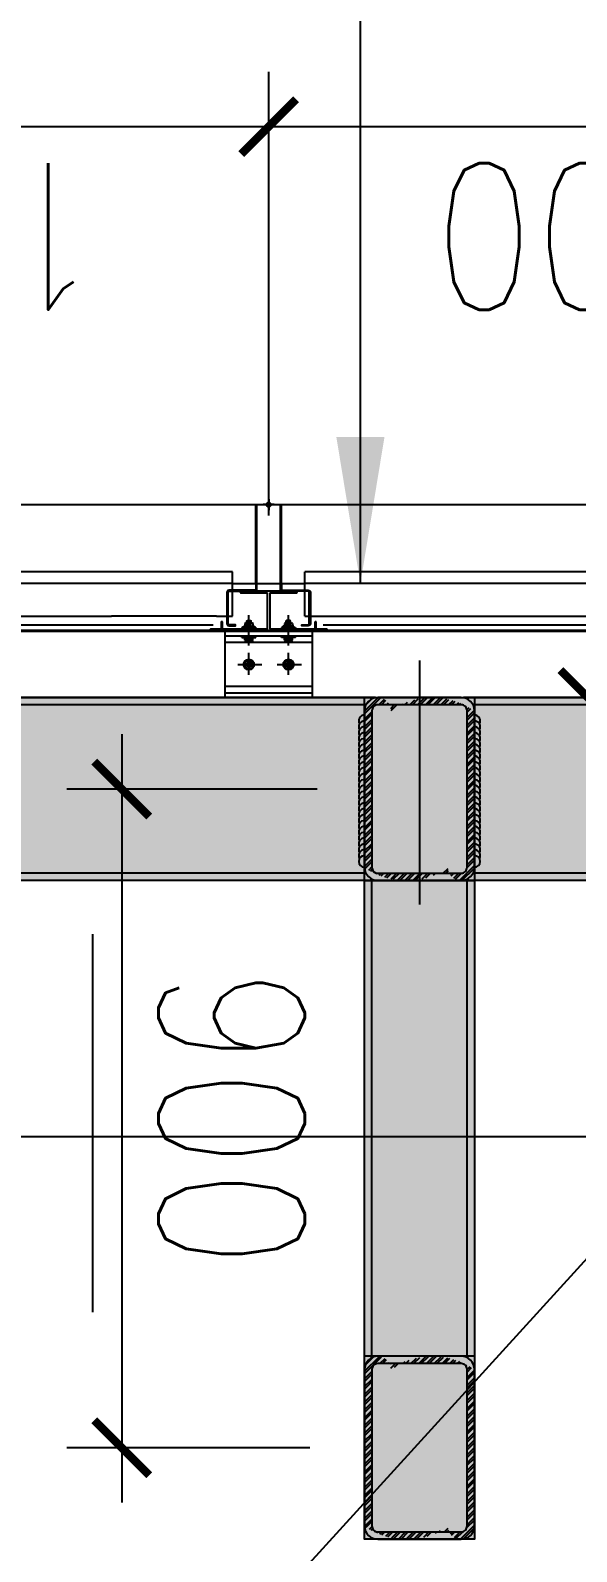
# Model space of a CAD drawing. Header units: millimetres. Extents: x 464 to 50148, y 310 to 56051.
# Drawn here: x 35748 to 36494, y 38253 to 40331 of the extents above; entities that cross this region are included whole.
import ezdxf

# ---------------------------------------------------------------- set-up
doc = ezdxf.new("R2010")
doc.units = ezdxf.units.MM
doc.linetypes.add('DASH', pattern=[0.35, 0.25, -0.1])
doc.layers.get('0').update_dxf_attribs({"color": 8})
doc.layers.get('Defpoints').update_dxf_attribs({"color": 8})
for name, color, linetype in [('COL-10 Rev j', 8, 'Continuous'), ('COL-228 Rev j', 8, 'Continuous'), ('CON', 8, 'Continuous'), ('DIM', 8, 'Continuous'), ('DLN030', 8, 'Continuous'), ('DLN040__', 8, 'Continuous'), ('DLN280__', 8, 'Continuous'), ('DLN314__', 8, 'Continuous'), ('LOUVRE_MULLION', 8, 'Continuous'), ('USER', 8, 'Continuous')]:
    doc.layers.add(name, color=color, linetype=linetype)
doc.styles.add('SIMPLEX', font='SIMPLEX.shx', dxfattribs={"width": 0.8, "bigfont": 'chineset.shx'})
doc.styles.add('SWIS721LT450', font='swissl.ttf')
doc.dimstyles.new('HKDT-70', dxfattribs={"dimscale": 70, "dimtxt": 4, "dimasz": 1.5, "dimexe": 1.5, "dimexo": 1.5, "dimgap": 1, "dimtad": 1, "dimdec": 0, "dimlfac": 1, "dimdsep": 46, "dimtxsty": 'SIMPLEX', "dimblk": 'ARCHTICK', "dimcen": 1, "dimdle": 1.5, "dimclrd": 256, "dimclre": 256, "dimclrt": 256, "dimadec": 1, "dimazin": 3, "dimtfac": 1, "dimtdec": 0, "dimtix": 1, "dimtmove": 2, "dimatfit": 0, "dimfxl": 3, "dimlwd": -1, "dimlwe": -1, "dimarcsym": 0})
doc.dimstyles.new('INTDIM', dxfattribs={"dimscale": 200, "dimtxt": 2.25, "dimasz": 1.5, "dimexe": 1, "dimexo": 0, "dimgap": 1, "dimtad": 1, "dimdec": 0, "dimrnd": 1, "dimzin": 1, "dimdsep": 46, "dimtxsty": 'SWIS721LT450', "dimcen": 1, "dimclrd": 256, "dimclre": 256, "dimclrt": 256, "dimaunit": 1, "dimadec": 3, "dimazin": 0, "dimtfac": 1, "dimtdec": 0, "dimtix": 1, "dimtmove": 2, "dimatfit": 0, "dimfxl": 1, "dimtolj": 1, "dimtzin": 0, "dimarcsym": 0})

# ---------------------------------------------------------------- blocks, each defined once
blk = doc.blocks.new('DIMARR')
for p, q in [((-1, 0.25), (0, 0)), ((-1, 0), (0, 0)), ((0, 0), (-1, -0.25))]:
    blk.add_line(p, q)
blk = doc.blocks.new('*D140')
at = {"layer": 'Defpoints', "color": 0, "transparency": 16777216}
for p in [(37659.5, 40374.4), (20434.5, 39776.7), (37659.5, 39776.7)]:
    blk.add_point(p, dxfattribs=at)
at = {"layer": 'DLN030', "lineweight": -2, "transparency": 16777216}
for p, q in [((20434.5, 39976.7), (20434.5, 40574.4)), ((37659.5, 39976.7), (37659.5, 40574.4)), ((20634.5, 40374.4), (37459.5, 40374.4))]:
    blk.add_line(p, q, dxfattribs=at)
at = {"layer": 'DLN030', "lineweight": -2, "transparency": 16777216, "xscale": 200, "yscale": 200, "zscale": 200, "rotation": 180}
blk.add_blockref('DIMARR', (20434.5, 40374.4), dxfattribs=at)
at = {"layer": 'DLN030', "lineweight": -2, "transparency": 16777216, "xscale": 200, "yscale": 200, "zscale": 200}
blk.add_blockref('DIMARR', (37659.5, 40374.4), dxfattribs=at)
at = {"layer": 'DLN030', "transparency": 16777216, "insert": (29047, 40628.6), "char_height": 300, "attachment_point": 5, "style": 'SWIS721LT450'}
blk.add_mtext('\\A1;17225', dxfattribs=at)
blk = doc.blocks.new('_ArchTick')
at = {"color": 0, "linetype": 'ByBlock', "const_width": 0.15}
blk.add_lwpolyline([(-0.5, -0.5), (0.5, 0.5)], dxfattribs=at)
blk = doc.blocks.new('*D34')
at = {"layer": 'Defpoints', "color": 0, "linetype": 'DASH', "ltscale": 300, "transparency": 16777216}
for p in [(997.9, 203.5), (1997.9, 90), (1997.9, -516.4)]:
    blk.add_point(p, dxfattribs=at)
at = {"layer": 'LOUVRE_MULLION', "color": 6, "ltscale": 300, "transparency": 16777216}
for p, q in [((997.9, 128.5), (997.9, -591.4)), ((1997.9, 15), (1997.9, -591.4)), ((922.9, -516.4), (2072.9, -516.4))]:
    blk.add_line(p, q, dxfattribs=at)
at = {"layer": 'LOUVRE_MULLION', "color": 6, "linetype": 'DASH', "ltscale": 300, "transparency": 16777216, "xscale": 75, "yscale": 75, "zscale": 75, "rotation": 180}
blk.add_blockref('_ArchTick', (997.9, -516.4), dxfattribs=at)
at = {"layer": 'LOUVRE_MULLION', "color": 6, "linetype": 'DASH', "ltscale": 300, "transparency": 16777216, "xscale": 75, "yscale": 75, "zscale": 75}
blk.add_blockref('_ArchTick', (1997.9, -516.4), dxfattribs=at)
at = {"layer": 'LOUVRE_MULLION', "color": 4, "linetype": 'DASH', "ltscale": 300, "transparency": 16777216, "insert": (1497.9, -366.4), "char_height": 200, "attachment_point": 5, "style": 'SIMPLEX'}
blk.add_mtext('1000', dxfattribs=at)
blk = doc.blocks.new('*D35')
at = {"layer": 'Defpoints', "color": 0, "linetype": 'DASH', "ltscale": 300, "transparency": 16777216}
for p in [(1997.9, 90), (2997.9, 0), (2997.9, -516.4)]:
    blk.add_point(p, dxfattribs=at)
at = {"layer": 'LOUVRE_MULLION', "color": 6, "ltscale": 300, "transparency": 16777216}
for p, q in [((1997.9, 15), (1997.9, -591.4)), ((2997.9, -75), (2997.9, -591.4)), ((1922.9, -516.4), (3072.9, -516.4))]:
    blk.add_line(p, q, dxfattribs=at)
at = {"layer": 'LOUVRE_MULLION', "color": 6, "linetype": 'DASH', "ltscale": 300, "transparency": 16777216, "xscale": 75, "yscale": 75, "zscale": 75, "rotation": 180}
blk.add_blockref('_ArchTick', (1997.9, -516.4), dxfattribs=at)
at = {"layer": 'LOUVRE_MULLION', "color": 6, "linetype": 'DASH', "ltscale": 300, "transparency": 16777216, "xscale": 75, "yscale": 75, "zscale": 75}
blk.add_blockref('_ArchTick', (2997.9, -516.4), dxfattribs=at)
at = {"layer": 'LOUVRE_MULLION', "color": 4, "linetype": 'DASH', "ltscale": 300, "transparency": 16777216, "insert": (2497.9, -366.4), "char_height": 200, "attachment_point": 5, "style": 'SIMPLEX'}
blk.add_mtext('1000', dxfattribs=at)
blk = doc.blocks.new('250X150X10')
at = {"ltscale": 100}
h = blk.add_hatch(dxfattribs=at)
h.set_pattern_fill('ANSI32', color=256, scale=20, style=0)
h.set_pattern_definition([(45, (0, 0), (-5.30330086, 5.30330086), []), (45, (3.5355, 0), (-5.30330086, 5.30330086), [])])
h.paths.add_polyline_path([(-55896.1, -430690.8), (-55896.1, -430476.8, 0.315789), (-56010.1, -430476.8, 1), (-56046.1, -430476.8), (-56046.1, -430690.8, 0.315789), (-55932.1, -430690.8, 1)])
h.paths.add_polyline_path([(-56028.1, -430698.8), (-55914.1, -430698.8, 0.414214), (-55906.1, -430690.8), (-55906.1, -430476.8, 0.414214), (-55914.1, -430468.8), (-56028.1, -430468.8, 0.414214), (-56036.1, -430476.8), (-56036.1, -430690.8, 0.414214)], flags=16)
for points in [[(-56028.1, -430708.8), (-55914.1, -430708.8, 0.414214), (-55896.1, -430690.8), (-55896.1, -430476.8, 0.414214), (-55914.1, -430458.8), (-56028.1, -430458.8, 0.414214), (-56046.1, -430476.8), (-56046.1, -430690.8, 0.414214)], [(-56028.1, -430698.8), (-55914.1, -430698.8, 0.414214), (-55906.1, -430690.8), (-55906.1, -430476.8, 0.414214), (-55914.1, -430468.8), (-56028.1, -430468.8, 0.414214), (-56036.1, -430476.8), (-56036.1, -430690.8, 0.414214)]]:
    blk.add_lwpolyline(points, format="xyb", close=True)
blk = doc.blocks.new('cp')
at = {"layer": 'USER'}
h = blk.add_hatch(color=256, dxfattribs=at)
h.paths.add_polyline_path([(0, 0), (1, 0, 0.414214), (0, 1)])
h.paths.add_polyline_path([(0, 0), (-1, 0, 0.414214), (0, -1)])
for p, q in [((-2.5, 0), (2.5, 0)), ((0, -2.5), (0, 2.5))]:
    blk.add_line(p, q, dxfattribs=at)
blk.add_circle((0, 0), 1, dxfattribs=at)
blk = doc.blocks.new('hanfeng8')
for centre, start, end in [((-134175.9, -434457.1), 90, 270), ((-134025.9, -434457.1), 270, 90), ((-134175.9, -434465.1), 150, 270), ((-134175.9, -434473.1), 150, 270), ((-134025.9, -434465.1), 270, 30), ((-134025.9, -434473.1), 270, 30), ((-134175.9, -434481.1), 150, 270), ((-134175.9, -434489.1), 150, 270), ((-134175.9, -434497.1), 150, 270), ((-134025.9, -434481.1), 270, 30), ((-134025.9, -434489.1), 270, 30), ((-134025.9, -434497.1), 270, 30), ((-134175.9, -434505.1), 150, 270), ((-134175.9, -434513.1), 150, 270), ((-134025.9, -434505.1), 270, 30), ((-134025.9, -434513.1), 270, 30), ((-134175.9, -434521.1), 150, 270), ((-134175.9, -434529.1), 150, 270), ((-134175.9, -434537.1), 150, 270), ((-134025.9, -434521.1), 270, 30), ((-134025.9, -434529.1), 270, 30), ((-134025.9, -434537.1), 270, 30), ((-134175.9, -434545.1), 150, 270), ((-134175.9, -434553.1), 150, 270), ((-134025.9, -434545.1), 270, 30), ((-134025.9, -434553.1), 270, 30), ((-134175.9, -434561.1), 150, 270), ((-134175.9, -434569.1), 150, 270), ((-134175.9, -434577.1), 150, 270), ((-134025.9, -434561.1), 270, 30), ((-134025.9, -434569.1), 270, 30), ((-134025.9, -434577.1), 270, 30), ((-134175.9, -434585.1), 150, 270), ((-134175.9, -434593.1), 150, 270), ((-134175.9, -434601.1), 150, 270), ((-134025.9, -434585.1), 270, 30), ((-134025.9, -434593.1), 270, 30), ((-134025.9, -434601.1), 270, 30), ((-134175.9, -434609.1), 150, 270), ((-134175.9, -434617.1), 150, 270), ((-134025.9, -434609.1), 270, 30), ((-134025.9, -434617.1), 270, 30), ((-134175.9, -434625.1), 150, 270), ((-134175.9, -434633.1), 150, 270), ((-134175.9, -434641.1), 150, 270), ((-134025.9, -434625.1), 270, 30), ((-134025.9, -434633.1), 270, 30), ((-134025.9, -434641.1), 270, 30), ((-134175.9, -434649.1), 150, 270), ((-134025.9, -434649.1), 270, 30)]:
    blk.add_arc(centre, 8, start, end)
blk = doc.blocks.new('*D40')
at = {"layer": 'Defpoints', "color": 0, "linetype": 'ByBlock', "transparency": 16777216}
for p in [(1791.9, 1601.9), (791.9, 1420.7), (1791.9, 1413.5)]:
    blk.add_point(p, dxfattribs=at)
at = {"layer": 'DIM', "color": 6, "transparency": 16777216}
for p, q in [((791.9, 1495.7), (791.9, 1676.9)), ((1791.9, 1488.5), (1791.9, 1676.9)), ((716.9, 1601.9), (1866.9, 1601.9))]:
    blk.add_line(p, q, dxfattribs=at)
at = {"layer": 'DIM', "color": 6, "linetype": 'ByBlock', "transparency": 16777216, "xscale": 75, "yscale": 75, "zscale": 75, "rotation": 180}
blk.add_blockref('_ArchTick', (791.9, 1601.9), dxfattribs=at)
at = {"layer": 'DIM', "color": 6, "linetype": 'ByBlock', "transparency": 16777216, "xscale": 75, "yscale": 75, "zscale": 75}
blk.add_blockref('_ArchTick', (1791.9, 1601.9), dxfattribs=at)
at = {"layer": 'DIM', "color": 4, "linetype": 'ByBlock', "transparency": 16777216, "insert": (1291.9, 1751.9), "char_height": 200, "attachment_point": 5, "style": 'SIMPLEX'}
blk.add_mtext('1000', dxfattribs=at)
blk = doc.blocks.new('*D41')
at = {"layer": 'Defpoints', "color": 0, "linetype": 'ByBlock', "transparency": 16777216}
for p in [(2841.9, 1601.9), (1791.9, 1413.5), (2841.9, 1413.5)]:
    blk.add_point(p, dxfattribs=at)
at = {"layer": 'DIM', "color": 6, "transparency": 16777216}
for p, q in [((1791.9, 1488.5), (1791.9, 1676.9)), ((2841.9, 1488.5), (2841.9, 1676.9)), ((1716.9, 1601.9), (2916.9, 1601.9))]:
    blk.add_line(p, q, dxfattribs=at)
at = {"layer": 'DIM', "color": 6, "linetype": 'ByBlock', "transparency": 16777216, "xscale": 75, "yscale": 75, "zscale": 75, "rotation": 180}
blk.add_blockref('_ArchTick', (1791.9, 1601.9), dxfattribs=at)
at = {"layer": 'DIM', "color": 6, "linetype": 'ByBlock', "transparency": 16777216, "xscale": 75, "yscale": 75, "zscale": 75}
blk.add_blockref('_ArchTick', (2841.9, 1601.9), dxfattribs=at)
at = {"layer": 'DIM', "color": 4, "linetype": 'ByBlock', "transparency": 16777216, "insert": (2316.9, 1751.9), "char_height": 200, "attachment_point": 5, "style": 'SIMPLEX'}
blk.add_mtext('1050', dxfattribs=at)
blk = doc.blocks.new('*D57')
at = {"layer": 'Defpoints', "color": 0, "linetype": 'ByBlock', "transparency": 16777216}
for p in [(1866.9, 1288.5), (2198.6, 1288.5), (1856.9, 388.5)]:
    blk.add_point(p, dxfattribs=at)
at = {"layer": 'DIM', "color": 6, "transparency": 16777216}
for p, q in [((2198.6, 313.5), (2198.6, 1363.5)), ((1941.9, 1288.5), (2273.6, 1288.5)), ((1931.9, 388.5), (2273.6, 388.5))]:
    blk.add_line(p, q, dxfattribs=at)
at = {"layer": 'DIM', "color": 6, "linetype": 'ByBlock', "transparency": 16777216, "xscale": 75, "yscale": 75, "zscale": 75}
for p, rotation in [((2198.6, 1288.5), 90), ((2198.6, 388.5), 270)]:
    blk.add_blockref('_ArchTick', p, dxfattribs=dict(at, rotation=rotation))
at = {"layer": 'DIM', "color": 4, "linetype": 'ByBlock', "transparency": 16777216, "insert": (2048.6, 838.5), "char_height": 200, "attachment_point": 5, "rotation": 90, "style": 'SIMPLEX'}
blk.add_mtext('900', dxfattribs=at)
blk = doc.blocks.new('*D72')
at = {"layer": 'Defpoints', "color": 0, "linetype": 'ByBlock', "transparency": 16777216}
for p in [(1412.1, 1960.1), (1329.1, 263.5), (1561.7, 263.5)]:
    blk.add_point(p, dxfattribs=at)
at = {"layer": 'DIM', "color": 6, "transparency": 16777216}
for p, q in [((1561.7, 2035.1), (1561.7, 188.5)), ((1487.1, 1960.1), (1636.7, 1960.1)), ((1404.1, 263.5), (1636.7, 263.5))]:
    blk.add_line(p, q, dxfattribs=at)
at = {"layer": 'DIM', "color": 6, "linetype": 'ByBlock', "transparency": 16777216, "xscale": 75, "yscale": 75, "zscale": 75}
for p, rotation in [((1561.7, 1960.1), 90), ((1561.7, 263.5), 270)]:
    blk.add_blockref('_ArchTick', p, dxfattribs=dict(at, rotation=rotation))
at = {"layer": 'DIM', "color": 4, "linetype": 'ByBlock', "transparency": 16777216, "insert": (1411.7, 1111.8), "char_height": 200, "attachment_point": 5, "rotation": 90, "style": 'SIMPLEX'}
blk.add_mtext('1697', dxfattribs=at)
blk = doc.blocks.new('A$C7E8B1C4A')
for p, q in [((1791.9, 213), (1791.9, 546.5)), ((851.9, 513.5), (1731.9, 513.5)), ((1851.9, 513.5), (2781.7, 513.5)), ((1057.9, 263.5), (1731.9, 263.5)), ((1851.9, 263.5), (2784.9, 263.5)), ((1937.9, 263.5), (2057.9, 263.5))]:
    blk.add_line(p, q)
at = {"layer": 'CON'}
blk.add_lwpolyline([(1716.9, 1163.5), (1866.9, 1163.5), (1866.9, 513.5), (1716.9, 513.5)], close=True, dxfattribs=at)
at = {"layer": 'LOUVRE_MULLION'}
for p, q in [((865, 503.5), (1718.8, 503.5)), ((1865, 503.5), (2768.6, 503.5)), ((1071, 273.5), (1718.8, 273.5)), ((1865, 273.5), (2768.7, 273.5)), ((1937.9, 263.5), (1937.9, 173.5)), ((1937.9, 257.5), (2057.9, 257.5)), ((2057.9, 173.5), (2057.9, 263.5)), ((1937.9, 248.5), (2057.9, 248.5)), ((1970.9, 232.3), (1970.9, 202.4)), ((2024.9, 232.3), (2024.9, 202.4)), ((1986.1, 218.5), (1953.2, 218.5)), ((2040, 218.5), (2007.1, 218.5)), ((1937.9, 188.5), (2057.9, 188.5)), ((1970.9, 192.3), (1970.9, 150.8)), ((2024.9, 192.3), (2024.9, 150.8)), ((1302.2, 173.5), (2212.5, 173.5)), ((1302.2, 171.9), (2212.5, 171.9)), ((1937.9, 179.5), (2057.9, 179.5)), ((1937.9, 173.5), (2057.9, 173.5)), ((1961.4, 181.6), (1980.5, 181.6)), ((1961.4, 181.6), (1961.4, 179.5)), ((1980.5, 179.5), (1961.4, 179.5)), ((1961.4, 170), (1980.5, 170)), ((1961.4, 170), (1980.5, 170)), ((1961.4, 168), (1961.4, 170)), ((1980.5, 168), (1961.4, 168)), ((1963.5, 168), (1963.5, 166)), ((1965.4, 185.3), (1965.4, 181.6)), ((1966.8, 185.6), (1975, 185.6)), ((1968.2, 185.3), (1968.2, 181.6)), ((1973.7, 185.3), (1973.7, 181.6)), ((1976.4, 185.3), (1976.4, 181.6)), ((1978.4, 168), (1978.4, 166)), ((1980.5, 181.6), (1980.5, 179.5)), ((1980.5, 168), (1980.5, 170)), ((2034.4, 181.6), (2015.3, 181.6)), ((2015.3, 181.6), (2015.3, 179.5)), ((2015.3, 179.5), (2034.4, 179.5)), ((2034.4, 170), (2015.3, 170)), ((2034.4, 170), (2015.3, 170)), ((2015.3, 168), (2015.3, 170)), ((2015.3, 168), (2034.4, 168)), ((2017.4, 168), (2017.4, 166)), ((2019.4, 185.3), (2019.4, 181.6)), ((2029, 185.6), (2020.7, 185.6)), ((2022.1, 185.3), (2022.1, 181.6)), ((2027.6, 185.3), (2027.6, 181.6)), ((2030.4, 185.3), (2030.4, 181.6)), ((2032.3, 168), (2032.3, 166)), ((2034.4, 181.6), (2034.4, 179.5)), ((2034.4, 168), (2034.4, 170)), ((2212.5, 173.5), (3508.2, 173.5)), ((2212.5, 171.9), (3508.2, 171.9)), ((1302.2, 164.5), (1923.3, 164.5)), ((1948.5, 152.5), (1302.2, 152.5)), ((1948.5, 152.5), (1948.5, 92)), ((1963.5, 166), (1978.4, 166)), ((1965.4, 162.4), (1965.4, 165.7)), ((1975.1, 162), (1966.8, 162)), ((1967.9, 162), (1967.9, 158.8)), ((1967.9, 158.8), (1973.9, 158.8)), ((1967.9, 158.8), (1968.4, 158.3)), ((1968.2, 165.7), (1968.2, 162.4)), ((1968.4, 162), (1968.4, 158.3)), ((1968.4, 158.3), (1973.4, 158.3)), ((1973.4, 162), (1973.4, 158.3)), ((1973.4, 158.3), (1973.9, 158.8)), ((1973.7, 165.7), (1973.7, 162.4)), ((1973.9, 162), (1973.9, 158.8)), ((1976.4, 162.4), (1976.4, 165.7)), ((2032.3, 166), (2017.4, 166)), ((2019.4, 162.4), (2019.4, 165.7)), ((2020.7, 162), (2029, 162)), ((2021.9, 162), (2021.9, 158.8)), ((2027.9, 158.8), (2021.9, 158.8)), ((2022.4, 158.3), (2021.9, 158.8)), ((2022.1, 165.7), (2022.1, 162.4)), ((2022.4, 162), (2022.4, 158.3)), ((2027.4, 158.3), (2022.4, 158.3)), ((2027.4, 162), (2027.4, 158.3)), ((2027.9, 158.8), (2027.4, 158.3)), ((2027.6, 165.7), (2027.6, 162.4)), ((2027.9, 162), (2027.9, 158.8)), ((2030.4, 162.4), (2030.4, 165.7)), ((2047.3, 152.5), (2047.3, 92)), ((2069.4, 152.5), (2047.3, 152.5)), ((2069.4, 152.5), (2212.5, 152.5)), ((2073.9, 164.5), (2212.5, 164.5)), ((2212.5, 164.5), (2923.3, 164.5)), ((2948.5, 152.5), (2212.5, 152.5)), ((1302.2, 107.5), (1948.5, 107.5)), ((2047.3, 107.5), (1948.5, 107.5)), ((1980.4, 107.5), (1980.4, 0)), ((1981.9, 107.5), (1981.9, 0)), ((2013.9, 107.5), (2013.9, 0)), ((2015.4, 107.5), (2015.4, 0)), ((2047.3, 107.5), (2212.5, 107.5)), ((2212.5, 107.5), (2948.5, 107.5)), ((1302.2, 92), (1948.5, 92)), ((2047.3, 92), (2212.5, 92)), ((2212.5, 92), (2948.5, 92)), ((2212.5, 0), (0, 0)), ((3508.2, 0), (2212.5, 0))]:
    blk.add_line(p, q, dxfattribs=at)
for points in [[(1726.9, 1163.5), (1726.9, 513.5)], [(1856.9, 1163.5), (1856.9, 513.5)]]:
    blk.add_lwpolyline(points, dxfattribs=at)
for points in [[(1964.4, 218.5), (1967.7, 224.1), (1974.2, 224.1), (1977.4, 218.5), (1974.2, 212.9), (1967.7, 212.9)], [(2018.4, 218.5), (2021.6, 224.1), (2028.1, 224.1), (2031.3, 218.5), (2028.1, 212.9), (2021.6, 212.9)]]:
    blk.add_lwpolyline(points, close=True, dxfattribs=at)
blk.add_lwpolyline([(1959.9, 118.4), (2035.9, 118.4, 0.414214), (2036.9, 119.4), (2036.9, 119.4, 0.414214), (2035.9, 120.4), (2000.4, 120.4, -0.414214), (1999.9, 120.9), (1999.9, 169.4, -0.414214), (2000.4, 169.9), (2060.9, 169.9), (2060.9, 160.9, 0.414214), (2061.9, 159.9), (2061.9, 159.9, 0.414214), (2062.9, 160.9), (2062.9, 169.9), (2076.9, 169.9, 0.414214), (2077.9, 170.9), (2077.9, 170.9, 0.414214), (2076.9, 171.9), (1918.9, 171.9, 0.414214), (1917.9, 170.9), (1917.9, 170.9, 0.414214), (1918.9, 169.9), (1932.9, 169.9), (1932.9, 160.9, 0.414214), (1933.9, 159.9), (1933.9, 159.9, 0.414214), (1934.9, 160.9), (1934.9, 169.9), (1995.4, 169.9, -0.414214), (1995.9, 169.4), (1995.9, 120.9, -0.414214), (1995.4, 120.4), (1959.9, 120.4, 0.414214), (1958.9, 119.4), (1958.9, 119.4, 0.414214)], format="xyb", close=True, dxfattribs=at)
for points in [[(1980.4, 107.5), (1980.4, 115.4, 0.414214), (1978.9, 116.9), (1943.9, 116.9, -0.414214), (1940.9, 119.9), (1940.9, 162.5, -0.414214), (1943.9, 165.5), (1952.4, 165.5), (1952.4, 164), (1943.9, 164, 0.414214), (1942.4, 162.5), (1942.4, 119.9, 0.414214), (1943.9, 118.4), (1978.9, 118.4, -0.414214), (1981.9, 115.4), (1981.9, 107.5)], [(2015.4, 107.5), (2015.4, 115.4, -0.414214), (2016.9, 116.9), (2051.9, 116.9, 0.414214), (2054.9, 119.9), (2054.9, 162.5, 0.414214), (2051.9, 165.5), (2043.4, 165.5), (2043.4, 164), (2051.9, 164, -0.414214), (2053.4, 162.5), (2053.4, 119.9, -0.414214), (2051.9, 118.4), (2016.9, 118.4, 0.414214), (2013.9, 115.4), (2013.9, 107.5)]]:
    blk.add_lwpolyline(points, format="xyb", dxfattribs=at)
for centre, radius in [((1970.9, 218.5), 7.2), ((1970.9, 218.5), 6.48), ((1970.9, 218.5), 2.88), ((2024.9, 218.5), 7.2), ((2024.9, 218.5), 6.48), ((2024.9, 218.5), 2.88)]:
    blk.add_circle(centre, radius, dxfattribs=at)
for centre, radius, start, end in [((1970.9, 218.5), 3.6, 322.6164, 307.8882), ((2024.9, 218.5), 3.6, 322.6164, 307.8882), ((1966.8, 182.8), 2.87, 61.701, 118.4525), ((1970.9, 174.7), 10.9, 75.3319, 104.6669), ((1975.1, 182.8), 2.87, 61.5448, 118.2963), ((2020.7, 182.8), 2.87, 61.7037, 118.4552), ((2024.9, 174.7), 10.9, 75.3331, 104.6681), ((2029, 182.8), 2.87, 61.5475, 118.299), ((1966.8, 163.1), 2.87, 61.701, 118.4525), ((1966.8, 164.9), 2.87, 241.5448, 298.2963), ((1970.9, 155.1), 10.9, 75.3319, 104.6669), ((1970.9, 172.9), 10.9, 255.3319, 284.6669), ((1975.1, 163.1), 2.87, 61.5448, 118.2963), ((1975.1, 164.9), 2.87, 241.701, 298.4525), ((2020.7, 163.1), 2.87, 61.7037, 118.4552), ((2020.7, 164.9), 2.87, 241.5475, 298.299), ((2024.9, 155.1), 10.9, 75.3331, 104.6681), ((2024.9, 172.9), 10.9, 255.3331, 284.6681), ((2029, 163.1), 2.87, 61.5475, 118.299), ((2029, 164.9), 2.87, 241.7037, 298.4552)]:
    blk.add_arc(centre, radius, start, end, dxfattribs=at)
for name, p in [('250X150X10', (57763, 431872.3)), ('250X150X10', (57763, 430972.3)), ('hanfeng8', (135892.8, 434944.6))]:
    blk.add_blockref(name, p)
at = {"layer": 'USER', "xscale": 3, "yscale": 3, "zscale": 3}
blk.add_blockref('cp', (1997.9, 0), dxfattribs=at)
at = {"layer": 'DIM'}
for base, p1, p2, angle, picture, middle in [((1561.7, 263.5), (1412.1, 1960.1), (1329.1, 263.5), 270, '*D72', (1411.7, 1111.8)), ((2198.6, 1288.5), (1856.9, 388.5), (1866.9, 1288.5), 90, '*D57', (2048.6, 838.5))]:
    dim = blk.add_linear_dim(base=base, p1=p1, p2=p2, angle=angle, dimstyle='HKDT-70', override={"dimscale": 50}, dxfattribs=at)
    dim.commit()
    dim.dimension.update_dxf_attribs({"geometry": picture, "text_midpoint": middle})
for base, p1, p2, picture, middle in [((1791.9, 1601.9), (791.9, 1420.7), (1791.9, 1413.5), '*D40', (1291.9, 1751.9)), ((2841.9, 1601.9), (1791.9, 1413.5), (2841.9, 1413.5), '*D41', (2316.9, 1751.9))]:
    dim = blk.add_linear_dim(base=base, p1=p1, p2=p2, dimstyle='HKDT-70', override={"dimscale": 50}, dxfattribs=at)
    dim.commit()
    dim.dimension.update_dxf_attribs({"geometry": picture, "text_midpoint": middle})
at = {"layer": 'LOUVRE_MULLION', "ltscale": 300}
for base, p1, p2, picture, middle in [((1997.9, -516.4), (997.9, 203.5), (1997.9, 90), '*D34', (1497.9, -366.4)), ((2997.9, -516.4), (1997.9, 90), (2997.9, 0), '*D35', (2497.9, -366.4))]:
    dim = blk.add_linear_dim(base=base, p1=p1, p2=p2, dimstyle='HKDT-70', override={"dimscale": 50}, dxfattribs=at)
    dim.commit()
    dim.dimension.update_dxf_attribs({"geometry": picture, "text_midpoint": middle})

msp = doc.modelspace()

# ---------------------------------------------------------------- hatches: boundary and pattern name
at = {"layer": 'COL-228 Rev j', "ltscale": 100}
h = msp.add_hatch(color=256, dxfattribs=at)
h.dxf.hatch_style = 1
h.paths.add_polyline_path([(23250.8, 39419.5), (37809.5, 39419.5), (37809.5, 28767.6), (37559.5, 28846.1), (37559.5, 39169.5), (23201.7, 39169.5)])
h = msp.add_hatch(color=256, dxfattribs=at)
h.dxf.hatch_style = 1
h.paths.add_polyline_path([(36204.7, 39419.5), (36354.7, 39419.5), (36354.7, 38269.5), (36204.7, 38269.5)])

# ---------------------------------------------------------------- linework, layer by layer
at = {"layer": 'COL-10 Rev j', "ltscale": 100}
msp.add_lwpolyline([(35833, 39096.3), (35833, 38579.8)], dxfattribs=at)
at = {"layer": 'COL-228 Rev j', "ltscale": 100}
for points in [[(23250.8, 39419.5), (37809.5, 39419.5), (37809.5, 28767.6), (37559.5, 28846.1), (37559.5, 39169.5), (23201.7, 39169.5)], [(36204.7, 39419.5), (36354.7, 39419.5), (36354.7, 38269.5), (36204.7, 38269.5)]]:
    msp.add_lwpolyline(points, close=True, dxfattribs=at)
at = {"layer": 'DLN280__'}
for q in [(20509.5, 38819.5), (32009.5, 33709.5)]:
    msp.add_line((36659.5, 38819.5), q, dxfattribs=at)
msp.add_lwpolyline([(32009.5, 33709.5), (36859.5, 33709.5), (36859.5, 38819.5), (32009.5, 38819.5)], close=True, dxfattribs=at)

# ---------------------------------------------------------------- block references
at = {"layer": 'DLN314__', "rotation": 180}
msp.add_blockref('A$C7E8B1C4A', (38071.5, 39683), dxfattribs=at)

# ---------------------------------------------------------------- dimensions: what is measured, and where the dimension line sits
at = {"layer": 'DLN030'}
dim = msp.add_linear_dim(base=(37659.5, 40374.4), p1=(20434.5, 39776.7), p2=(37659.5, 39776.7), dimstyle='INTDIM', override={"dimscale": 1, "dimtxt": 300, "dimasz": 200, "dimexe": 200, "dimexo": 200, "dimgap": 100, "dimrnd": 0, "dimzin": 0, "dimblk": 'DIMARR', "dimcen": 200, "dimclrt": 256}, dxfattribs=at)
dim.commit()
dim.dimension.update_dxf_attribs({"geometry": '*D140', "text_midpoint": (29047, 40628.6)})

# ---------------------------------------------------------------- leaders
at = {"layer": 'DLN040__'}
msp.add_leader([(36198.9, 39575.5), (36198.9, 42835.6), (37156.8, 42835.6)], dimstyle='INTDIM', override={"dimscale": 1, "dimtxt": 300, "dimasz": 200, "dimexe": 200, "dimexo": 200, "dimgap": 100, "dimtad": 0, "dimrnd": 0, "dimzin": 0, "dimcen": 200, "dimclrt": 256}, dxfattribs=at)

doc.saveas('drawing.dxf')
